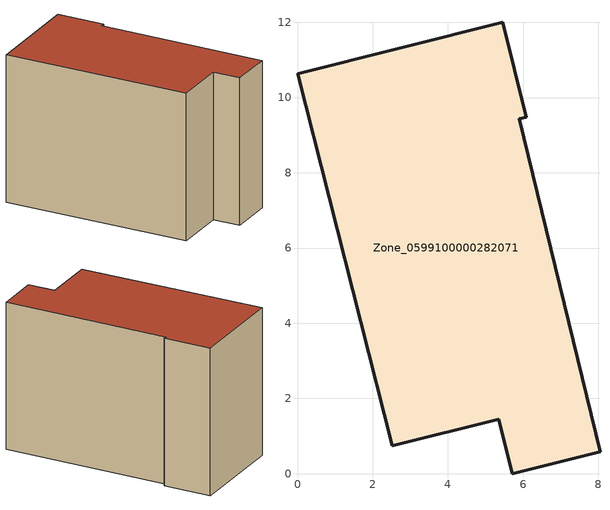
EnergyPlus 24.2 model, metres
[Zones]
Zone_0599100000282071
 floor ground (C_G): 5.45,12 6.08,9.48 5.89,9.43 8.04,0.58 5.71,0 5.35,1.45 2.52,0.74 0,10.63 z0
 wall outside (C_F): 6.08,9.48 5.45,12 0,10.63 2.52,0.74 5.35,1.45 5.71,0 8.04,0.58 5.89,9.43 6.08,9.48 z0:8.12
 roof outside (C_R): 8.04,0.58 5.89,9.43 6.08,9.48 5.45,12 0,10.63 2.52,0.74 5.35,1.45 5.71,0 z8.12
[BUILDING]
Pand.0599100000282071: North Axis=0; Terrain=City; Loads Convergence Tolerance Value=0.04; Temperature Convergence Tolerance Value=0.4; Solar Distribution=FullExterior; Maximum Number of Warmup Days=25; Minimum Number of Warmup Days=1
[Site:Location]
Rotterdam.The.Hague.AP_ZH_NLD Design_Conditions: Latitude=51.96; Longitude=4.45; Time Zone=1; Elevation=-4.5
[SITE:GROUNDTEMPERATURE:BUILDINGSURFACE]
18, 18, 18, 18, 18, 18, 18, 18, 18, 18, 18, 18
[MATERIAL] Thermal Absorptance=0.9; Solar Absorptance=0.7; Visible Absorptance=0.7
Name | Roughness | Thickness | Conductivity | Density | Specific Heat
G.TI.1975-1991 | MediumSmooth | 0.15 | 0.288461 | 540 | 1210
F.TI.1975-1991 | Rough | 0.3 | 0.230769 | 1920 | 840
R.TI.1975-1991 | MediumRough | 0.2 | 0.153846 | 1500 | 1000
[CONSTRUCTION]
C_G: G.TI.1975-1991
C_F: F.TI.1975-1991
C_R: R.TI.1975-1991
[ZONE]
Zone_0599100000282071: Type=1; Multiplier=1; Ceiling Height=Autocalculate; Volume=Autocalculate; Floor Area=autocalculate; Part of Total Floor Area=Yes
[ZONEINFILTRATION:DESIGNFLOWRATE]
Infil_Zone_0599100000282071: Zone or ZoneList or Space or SpaceList=Zone_0599100000282071; Schedule=AlwaysOn; Design Flow Rate Calculation Method=Flow/Area; Flow Rate per Floor Area=0.003; Constant Term Coefficient=1; Temperature Term Coefficient=0; Velocity Term Coefficient=0; Velocity Squared Term Coefficient=0
[HVACTEMPLATE:ZONE:IDEALLOADSAIRSYSTEM]
Zone_0599100000282071: Maximum Heating Supply Air Temperature=50; Minimum Cooling Supply Air Temperature=13; Maximum Heating Supply Air Humidity Ratio=0.0156; Minimum Cooling Supply Air Humidity Ratio=0.0077; Heating Limit=NoLimit; Cooling Limit=NoLimit; Dehumidification Control Type=ConstantSensibleHeatRatio; Cooling Sensible Heat Ratio=0.7; Dehumidification Setpoint=60; Humidification Control Type=None; Humidification Setpoint=30; Outdoor Air Method=None; Outdoor Air Flow Rate per Person=0.00944; Outdoor Air Flow Rate per Zone Floor Area=0; Outdoor Air Flow Rate per Zone=0; Demand Controlled Ventilation Type=None; Outdoor Air Economizer Type=NoEconomizer; Heat Recovery Type=None; Sensible Heat Recovery Effectiveness=0.7; Latent Heat Recovery Effectiveness=0.65
[ZONECONTROL:THERMOSTAT]
ThermostatControl_Zone_0599100000282071: Zone or ZoneList=Zone_0599100000282071; Control Type Schedule=DualSetpointControlType; Control 1=Thermostat_Zone_0599100000282071; Temperature Difference Between Cutout And Setpoint=0
[THERMOSTATSETPOINT:DUALSETPOINT]
Thermostat_Zone_0599100000282071: Heating Setpoint Temperature Schedule=HeatingSetpoint_Zone_0599100000282071; Cooling Setpoint Temperature Schedule=CoolingSetpoint_Zone_0599100000282071
[SCHEDULE:COMPACT]
HeatingSetpoint_Zone_0599100000282071: Through: 12/31, For: AllDays, Until: 24:00, 21
CoolingSetpoint_Zone_0599100000282071: Through: 12/31, For: AllDays, Until: 24:00, 24
DualSetpointControlType: Through: 12/31, For: AllDays, Until: 24:00, 4
AlwaysOn: Through: 12/31, For: AllDays, Until: 24:00, 1
